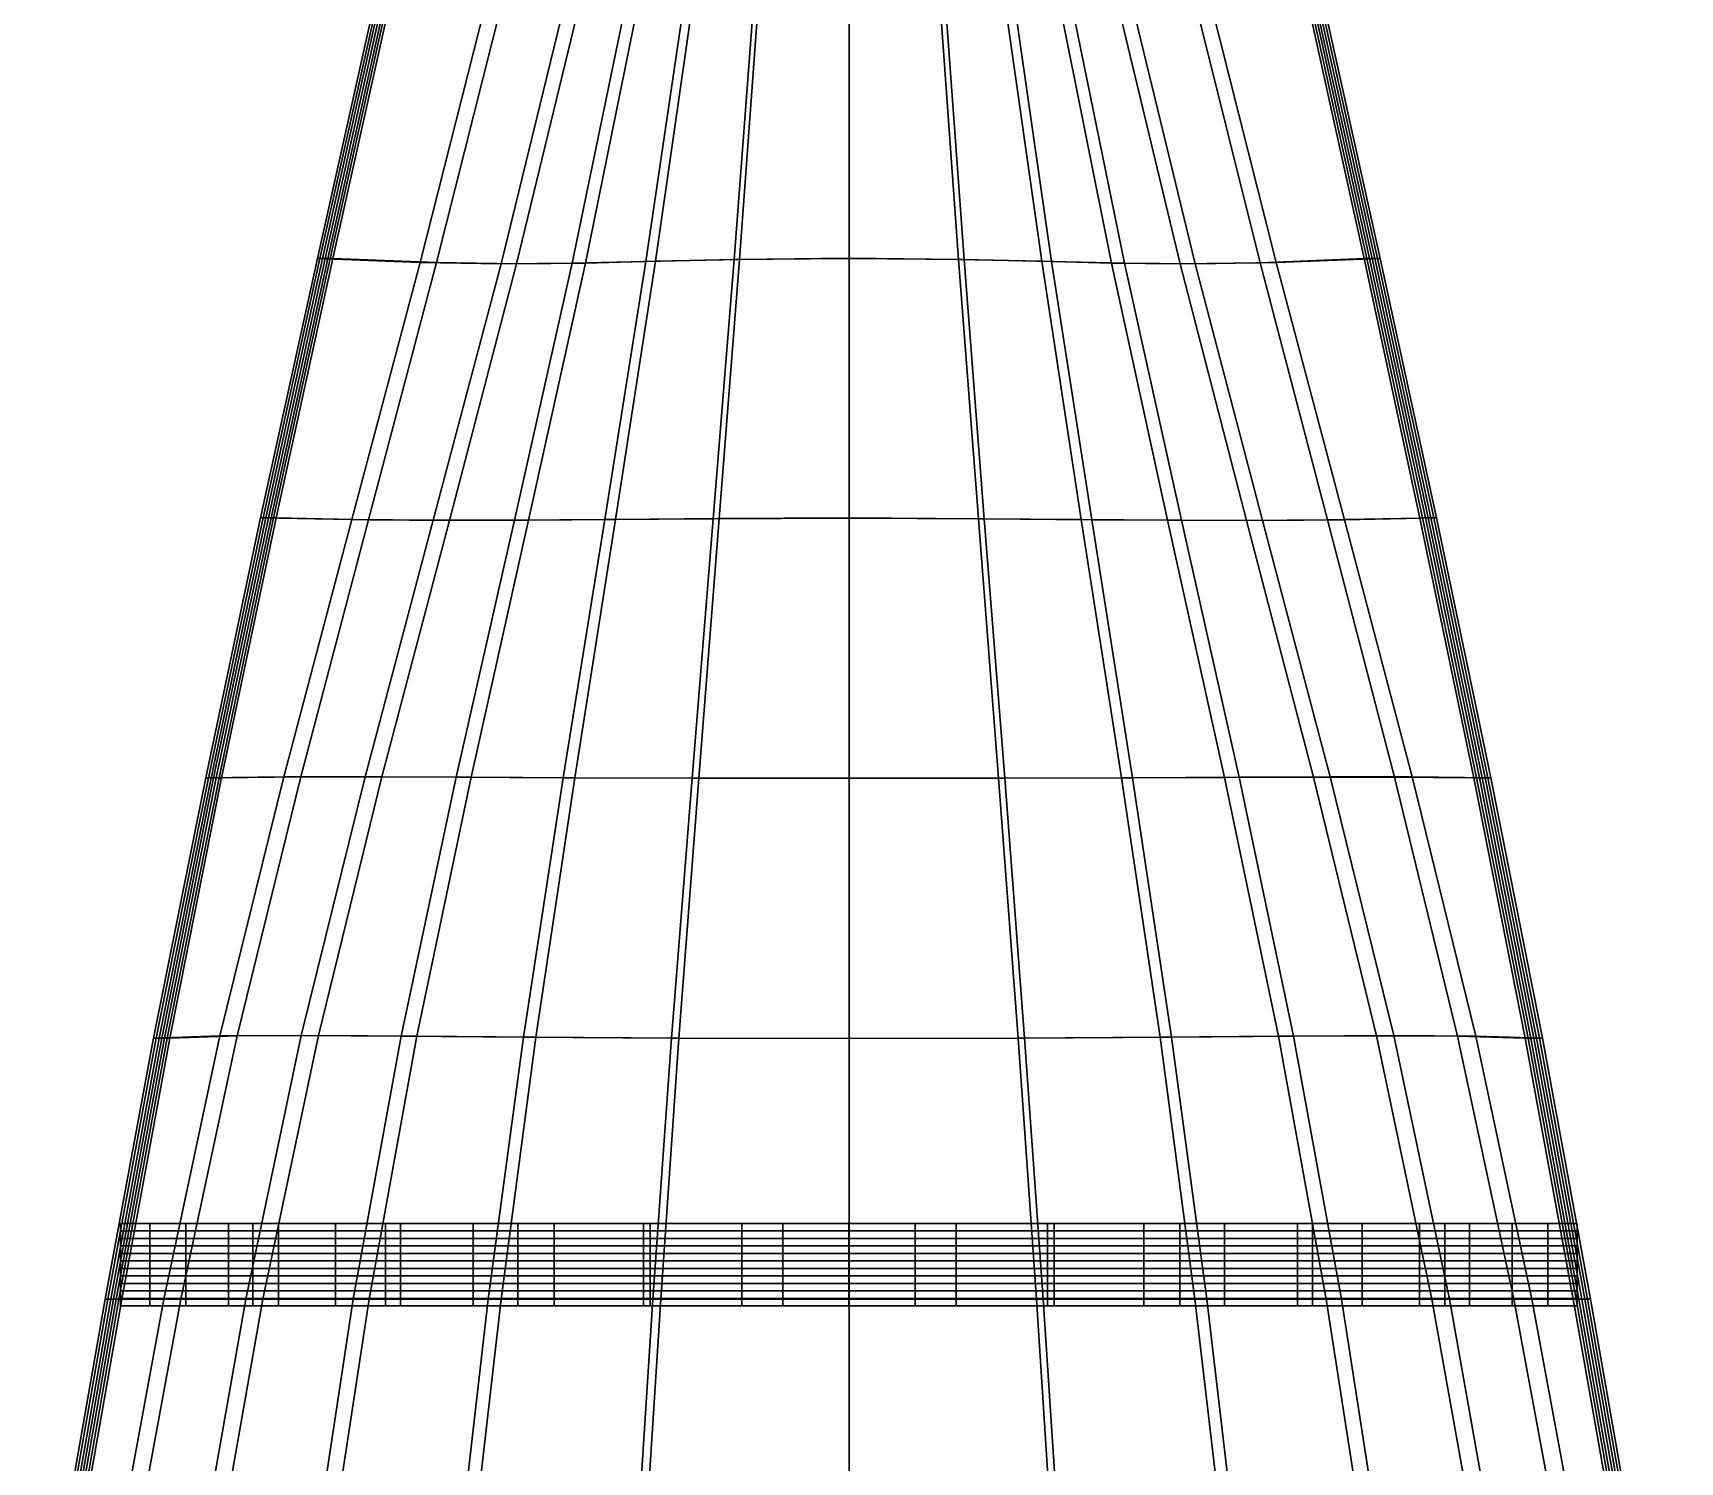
# Model space of a CAD drawing. Extents: x -231 to 375, y -1430 to 1430.
# Drawn here: x -175.5 to 323.8, y 412.6 to 845.9 of the extents above; entities that cross this region are included whole.
import ezdxf

# ---------------------------------------------------------------- set-up
doc = ezdxf.new("R2010")
doc.units = 0
doc.layers.add('C_BULKHEAD', color=251, linetype='CONTINUOUS')
doc.layers.add('HULL_SKIN', color=7, linetype='CONTINUOUS')

msp = doc.modelspace()

# ---------------------------------------------------------------- meshes
at = {"layer": 'C_BULKHEAD'}
mesh = msp.add_polyface(dxfattribs=at)
corners = [(-148.962, 459.9496, -133.0884), (-140.0616, 459.9496, -107.8984), (-140.0616, 462.2197, -107.8984), (-148.962, 462.2197, -133.0884), (-129.1808, 459.9496, -76.7384), (-129.1808, 462.2197, -76.7384), (-116.2198, 459.9496, -41.1484), (-116.2198, 462.2197, -41.1484), (-101.1202, 459.9497, -2.6984), (-101.1202, 462.2197, -2.6984), (-108.8116, 462.2197, -133.0884), (-108.8116, 459.9496, -133.0884), (-140.0616, 464.4902, -107.8984), (-148.962, 464.4902, -133.0884), (-129.1808, 464.4902, -76.7384), (-116.2198, 464.4902, -41.1484), (-101.1202, 464.4902, -2.6984), (-108.8116, 464.4902, -133.0884), (-140.0616, 466.7597, -107.8984), (-148.962, 466.7597, -133.0884), (-129.1808, 466.7597, -76.7384), (-116.2198, 466.7597, -41.1484), (-101.1202, 466.7597, -2.6984), (-108.8116, 466.7597, -133.0884), (-140.0616, 469.04, -107.8984), (-148.962, 469.04, -133.0884), (-129.1808, 469.04, -76.7384), (-116.2198, 469.04, -41.1484), (-108.8116, 469.04, -133.0884), (-140.0616, 471.31, -107.8984), (-148.962, 471.31, -133.0884), (-129.1808, 471.31, -76.7384), (-116.2198, 471.31, -41.1484), (-108.8116, 471.31, -133.0884), (-140.0616, 473.5795, -107.8984), (-148.962, 473.5795, -133.0884), (-129.1808, 473.5795, -76.7384), (-116.2198, 473.5795, -41.1484), (-108.8116, 473.5795, -133.0884), (-140.0616, 475.8495, -107.8984), (-148.962, 475.8495, -133.0884), (-129.1808, 475.8495, -76.7384), (-116.2198, 475.8495, -41.1484), (-108.8116, 475.8495, -133.0884), (-140.0616, 478.1298, -107.8984), (-148.962, 478.1298, -133.0884), (-129.1808, 478.1298, -76.7384), (-116.2198, 478.1298, -41.1484), (-108.8116, 478.1298, -133.0884), (-140.0616, 480.3998, -107.8984), (-148.962, 480.3998, -133.0884), (-129.1808, 480.3998, -76.7384), (-116.2198, 480.3998, -41.1484), (-108.8116, 480.3998, -133.0884), (-140.0616, 482.6699, -107.8984), (-148.962, 482.6699, -133.0884), (-129.1808, 482.6699, -76.7384), (-116.2198, 482.6699, -41.1484), (-108.8116, 482.6699, -133.0884), (-140.0616, 484.9496, -107.8984), (-148.962, 484.9496, -133.0884), (-129.1808, 484.9496, -76.7384), (-116.2198, 484.9496, -41.1484), (-108.8116, 484.9496, -133.0884)]
mesh.append_faces([[corners[k] for k in face] for face in [(0, 1, 2, 3), (1, 4, 5, 2), (4, 6, 7, 5), (6, 8, 9, 7), (0, 3, 10, 11), (2, 12, 13, 3), (2, 5, 14, 12), (5, 7, 15, 14), (7, 9, 16, 15), (3, 13, 17, 10), (12, 18, 19, 13), (12, 14, 20, 18), (14, 15, 21, 20), (15, 16, 22, 21), (13, 19, 23, 17), (18, 24, 25, 19), (18, 20, 26, 24), (20, 21, 27, 26), (19, 25, 28, 23), (24, 29, 30, 25), (24, 26, 31, 29), (26, 27, 32, 31), (25, 30, 33, 28), (29, 34, 35, 30), (29, 31, 36, 34), (31, 32, 37, 36), (30, 35, 38, 33), (34, 39, 40, 35), (34, 36, 41, 39), (36, 37, 42, 41), (35, 40, 43, 38), (39, 44, 45, 40), (39, 41, 46, 44), (41, 42, 47, 46), (40, 45, 48, 43), (44, 49, 50, 45), (44, 46, 51, 49), (46, 47, 52, 51), (45, 50, 53, 48), (49, 54, 55, 50), (49, 51, 56, 54), (51, 52, 57, 56), (50, 55, 58, 53), (54, 59, 60, 55), (54, 56, 61, 59), (56, 57, 62, 61), (55, 60, 63, 58), (0, 11, 1, 1), (1, 6, 4, 4), (59, 63, 60, 60), (59, 61, 62, 62)]])
mesh = msp.add_polyface(dxfattribs=at)
corners = [(-101.1202, 459.9497, -2.6984), (-83.7706, 459.9497, 37.0416), (-83.7706, 462.2197, 37.0416), (-101.1202, 462.2197, -2.6984), (-64.1202, 459.9497, 76.5216), (-64.1202, 462.2197, 76.5216), (-68.6613, 459.9497, -133.0884), (-108.8116, 459.9496, -133.0884), (-108.8116, 462.2197, -133.0884), (-68.6613, 462.2197, -133.0884), (-83.7706, 464.4902, 37.0416), (-101.1202, 464.4902, -2.6984), (-64.1202, 464.4902, 76.5216), (-108.8116, 464.4902, -133.0884), (-68.6613, 464.4902, -133.0884), (-83.7706, 466.7597, 37.0416), (-101.1202, 466.7597, -2.6984), (-64.1202, 466.7597, 76.5216), (-108.8116, 466.7597, -133.0884), (-68.6613, 466.7597, -133.0884), (-116.2198, 466.7597, -41.1484), (-101.1202, 469.04, -2.6984), (-116.2198, 469.04, -41.1484), (-83.7706, 469.04, 37.0416), (-64.1202, 469.04, 76.5216), (-108.8116, 469.04, -133.0884), (-68.6613, 469.04, -133.0884), (-101.1202, 471.31, -2.6984), (-116.2198, 471.31, -41.1484), (-83.7706, 471.31, 37.0416), (-64.1202, 471.31, 76.5216), (-108.8116, 471.31, -133.0884), (-68.6613, 471.31, -133.0884), (-101.1202, 473.5796, -2.6984), (-116.2198, 473.5795, -41.1484), (-83.7706, 473.5796, 37.0416), (-64.1202, 473.5796, 76.5216), (-108.8116, 473.5795, -133.0884), (-68.6613, 473.5796, -133.0884), (-101.1202, 475.8496, -2.6984), (-116.2198, 475.8495, -41.1484), (-83.7706, 475.8496, 37.0416), (-64.1202, 475.8496, 76.5216), (-108.8116, 475.8495, -133.0884), (-68.6613, 475.8496, -133.0884), (-101.1202, 478.1299, -2.6984), (-116.2198, 478.1298, -41.1484), (-83.7706, 478.1299, 37.0416), (-64.1202, 478.1299, 76.5216), (-108.8116, 478.1298, -133.0884), (-68.6613, 478.1299, -133.0884), (-101.1202, 480.3999, -2.6984), (-116.2198, 480.3998, -41.1484), (-83.7706, 480.3999, 37.0416), (-64.1202, 480.3999, 76.5216), (-108.8116, 480.3998, -133.0884), (-68.6613, 480.3999, -133.0884), (-101.1202, 482.6699, -2.6984), (-116.2198, 482.6699, -41.1484), (-83.7706, 482.6699, 37.0416), (-64.1202, 482.6699, 76.5216), (-108.8116, 482.6699, -133.0884), (-68.6613, 482.6699, -133.0884), (-101.1202, 484.9497, -2.6984), (-116.2198, 484.9496, -41.1484), (-83.7706, 484.9497, 37.0416), (-64.1202, 484.9497, 76.5216), (-108.8116, 484.9496, -133.0884), (-68.6613, 484.9497, -133.0884), (-42.0499, 459.9497, 114.1616), (-116.2198, 459.9496, -41.1484), (-140.0616, 459.9496, -107.8984), (-28.5206, 459.9497, -133.0884), (-140.0616, 484.9496, -107.8984), (-42.0499, 484.9497, 114.1616)]
mesh.append_faces([[corners[k] for k in face] for face in [(0, 1, 2, 3), (1, 4, 5, 2), (6, 7, 8, 9), (3, 2, 10, 11), (2, 5, 12, 10), (9, 8, 13, 14), (11, 10, 15, 16), (10, 12, 17, 15), (14, 13, 18, 19), (20, 16, 21, 22), (16, 15, 23, 21), (15, 17, 24, 23), (19, 18, 25, 26), (22, 21, 27, 28), (21, 23, 29, 27), (23, 24, 30, 29), (26, 25, 31, 32), (28, 27, 33, 34), (27, 29, 35, 33), (29, 30, 36, 35), (32, 31, 37, 38), (34, 33, 39, 40), (33, 35, 41, 39), (35, 36, 42, 41), (38, 37, 43, 44), (40, 39, 45, 46), (39, 41, 47, 45), (41, 42, 48, 47), (44, 43, 49, 50), (46, 45, 51, 52), (45, 47, 53, 51), (47, 48, 54, 53), (50, 49, 55, 56), (52, 51, 57, 58), (51, 53, 59, 57), (53, 54, 60, 59), (56, 55, 61, 62), (58, 57, 63, 64), (57, 59, 65, 63), (59, 60, 66, 65), (62, 61, 67, 68), (1, 69, 4, 4), (70, 1, 0, 0), (71, 7, 72, 72), (70, 69, 1, 1), (71, 72, 70, 70), (64, 63, 65, 65), (73, 68, 67, 67), (73, 64, 68, 68), (64, 65, 74, 74), (64, 74, 68, 68)]])
mesh = msp.add_polyface(dxfattribs=at)
corners = [(71.8485, 459.9497, 215.1816), (104.3387, 459.9497, 200.4916), (104.3387, 462.2197, 200.4916), (71.8485, 462.2197, 215.1816), (134.0985, 459.9497, 177.7116), (134.0985, 462.2198, 177.7116), (161.2079, 459.9497, 148.4116), (161.2079, 462.2198, 148.4116), (132.0692, 459.9497, -133.0884), (91.9188, 459.9497, -133.0884), (91.9188, 462.2197, -133.0884), (132.0692, 462.2198, -133.0884), (104.3387, 464.4902, 200.4916), (71.8485, 464.4902, 215.1816), (134.0985, 464.4903, 177.7116), (161.2079, 464.4903, 148.4116), (91.9188, 464.4902, -133.0884), (132.0692, 464.4903, -133.0884), (104.3387, 466.7598, 200.4916), (71.8485, 466.7598, 215.1816), (134.0985, 466.7598, 177.7116), (161.2079, 466.7598, 148.4116), (91.9188, 466.7598, -133.0884), (132.0692, 466.7598, -133.0884), (104.3387, 469.04, 200.4916), (71.8485, 469.04, 215.1816), (134.0985, 469.0401, 177.7116), (161.2079, 469.0401, 148.4116), (91.9188, 469.04, -133.0884), (132.0692, 469.0401, -133.0884), (104.3387, 471.3101, 200.4916), (71.8485, 471.3101, 215.1816), (134.0985, 471.3101, 177.7116), (91.9188, 471.3101, -133.0884), (132.0692, 471.3101, -133.0884), (104.3387, 473.5796, 200.4916), (71.8485, 473.5796, 215.1816), (134.0985, 473.5796, 177.7116), (91.9188, 473.5796, -133.0884), (132.0692, 473.5796, -133.0884), (51.7684, 471.3101, -133.0884), (51.7684, 473.5796, -133.0884), (104.3387, 475.8496, 200.4916), (71.8485, 475.8496, 215.1816), (134.0985, 475.8496, 177.7116), (91.9188, 475.8496, -133.0884), (132.0692, 475.8496, -133.0884), (51.7684, 475.8496, -133.0884), (104.3387, 478.1299, 200.4916), (71.8485, 478.1299, 215.1816), (134.0985, 478.1299, 177.7116), (91.9188, 478.1299, -133.0884), (132.0692, 478.1299, -133.0884), (51.7684, 478.1299, -133.0884), (104.3387, 480.3999, 200.4916), (71.8485, 480.3999, 215.1816), (134.0985, 480.3999, 177.7116), (91.9188, 480.3999, -133.0884), (132.0692, 480.3999, -133.0884), (51.7684, 480.3999, -133.0884), (104.3387, 482.6699, 200.4916), (71.8485, 482.6699, 215.1816), (134.0985, 482.67, 177.7116), (91.9188, 482.6699, -133.0884), (132.0692, 482.67, -133.0884), (51.7684, 482.6699, -133.0884), (104.3387, 484.9497, 200.4916), (71.8485, 484.9497, 215.1816), (134.0985, 484.9497, 177.7116), (91.9188, 484.9497, -133.0884), (132.0692, 484.9497, -133.0884), (51.7684, 484.9497, -133.0884), (185.7489, 459.9497, 114.1616), (-116.2198, 459.9496, -41.1484), (259.9188, 459.9498, -41.1484), (185.7489, 484.9497, 114.1616), (-42.0499, 484.9497, 114.1616), (252.4989, 484.9498, -133.0884), (-68.6613, 484.9497, -133.0884)]
mesh.append_faces([[corners[k] for k in face] for face in [(0, 1, 2, 3), (1, 4, 5, 2), (4, 6, 7, 5), (8, 9, 10, 11), (3, 2, 12, 13), (2, 5, 14, 12), (5, 7, 15, 14), (11, 10, 16, 17), (13, 12, 18, 19), (12, 14, 20, 18), (14, 15, 21, 20), (17, 16, 22, 23), (19, 18, 24, 25), (18, 20, 26, 24), (20, 21, 27, 26), (23, 22, 28, 29), (25, 24, 30, 31), (24, 26, 32, 30), (29, 28, 33, 34), (31, 30, 35, 36), (30, 32, 37, 35), (34, 33, 38, 39), (33, 40, 41, 38), (36, 35, 42, 43), (35, 37, 44, 42), (39, 38, 45, 46), (38, 41, 47, 45), (43, 42, 48, 49), (42, 44, 50, 48), (46, 45, 51, 52), (45, 47, 53, 51), (49, 48, 54, 55), (48, 50, 56, 54), (52, 51, 57, 58), (51, 53, 59, 57), (55, 54, 60, 61), (54, 56, 62, 60), (58, 57, 63, 64), (57, 59, 65, 63), (61, 60, 66, 67), (60, 62, 68, 66), (64, 63, 69, 70), (63, 65, 71, 69), (0, 4, 1, 1), (0, 72, 4, 4), (73, 8, 74, 74), (73, 74, 0, 0), (67, 66, 68, 68), (67, 68, 75, 75), (76, 67, 75, 75), (75, 77, 78, 78)]])
mesh = msp.add_polyface(dxfattribs=at)
corners = [(-64.1202, 459.9497, 76.5216), (-42.0499, 459.9497, 114.1616), (-42.0499, 462.2197, 114.1616), (-64.1202, 462.2197, 76.5216), (-17.5109, 459.9497, 148.4116), (-17.5109, 462.2197, 148.4116), (9.5985, 459.9497, 177.7116), (9.5985, 462.2197, 177.7116), (11.6278, 459.9497, -133.0884), (-28.5206, 459.9497, -133.0884), (-28.5206, 462.2197, -133.0884), (11.6278, 462.2197, -133.0884), (-68.6613, 459.9497, -133.0884), (-68.6613, 462.2197, -133.0884), (-42.0499, 464.4902, 114.1616), (-64.1202, 464.4902, 76.5216), (-17.5109, 464.4902, 148.4116), (9.5985, 464.4902, 177.7116), (-28.5206, 464.4902, -133.0884), (11.6278, 464.4902, -133.0884), (-68.6613, 464.4902, -133.0884), (-42.0499, 466.7597, 114.1616), (-64.1202, 466.7597, 76.5216), (-17.5109, 466.7597, 148.4116), (9.5985, 466.7597, 177.7116), (-28.5206, 466.7597, -133.0884), (11.6278, 466.7597, -133.0884), (-68.6613, 466.7597, -133.0884), (-42.0499, 469.04, 114.1616), (-64.1202, 469.04, 76.5216), (-17.5109, 469.04, 148.4116), (-28.5206, 469.04, -133.0884), (11.6278, 469.04, -133.0884), (-68.6613, 469.04, -133.0884), (-42.0499, 471.31, 114.1616), (-64.1202, 471.31, 76.5216), (-17.5109, 471.31, 148.4116), (-28.5206, 471.31, -133.0884), (11.6278, 471.31, -133.0884), (-68.6613, 471.31, -133.0884), (-42.0499, 473.5796, 114.1616), (-64.1202, 473.5796, 76.5216), (-17.5109, 473.5796, 148.4116), (-28.5206, 473.5796, -133.0884), (11.6278, 473.5796, -133.0884), (-68.6613, 473.5796, -133.0884), (-42.0499, 475.8496, 114.1616), (-64.1202, 475.8496, 76.5216), (-17.5109, 475.8496, 148.4116), (-28.5206, 475.8496, -133.0884), (11.6278, 475.8496, -133.0884), (-68.6613, 475.8496, -133.0884), (-42.0499, 478.1299, 114.1616), (-64.1202, 478.1299, 76.5216), (-17.5109, 478.1299, 148.4116), (-28.5206, 478.1299, -133.0884), (11.6278, 478.1299, -133.0884), (-68.6613, 478.1299, -133.0884), (-42.0499, 480.3999, 114.1616), (-64.1202, 480.3999, 76.5216), (-17.5109, 480.3999, 148.4116), (-28.5206, 480.3999, -133.0884), (11.6278, 480.3999, -133.0884), (-68.6613, 480.3999, -133.0884), (-42.0499, 482.6699, 114.1616), (-64.1202, 482.6699, 76.5216), (-17.5109, 482.6699, 148.4116), (-28.5206, 482.6699, -133.0884), (11.6278, 482.6699, -133.0884), (-68.6613, 482.6699, -133.0884), (-42.0499, 484.9497, 114.1616), (-64.1202, 484.9497, 76.5216), (-17.5109, 484.9497, 148.4116), (-28.5206, 484.9497, -133.0884), (11.6278, 484.9497, -133.0884), (-68.6613, 484.9497, -133.0884), (-116.2198, 459.9496, -41.1484), (71.8485, 459.9497, 215.1816), (-83.7706, 484.9497, 37.0416), (9.5985, 484.9497, 177.7116)]
mesh.append_faces([[corners[k] for k in face] for face in [(0, 1, 2, 3), (1, 4, 5, 2), (4, 6, 7, 5), (8, 9, 10, 11), (9, 12, 13, 10), (3, 2, 14, 15), (2, 5, 16, 14), (5, 7, 17, 16), (11, 10, 18, 19), (10, 13, 20, 18), (15, 14, 21, 22), (14, 16, 23, 21), (16, 17, 24, 23), (19, 18, 25, 26), (18, 20, 27, 25), (22, 21, 28, 29), (21, 23, 30, 28), (26, 25, 31, 32), (25, 27, 33, 31), (29, 28, 34, 35), (28, 30, 36, 34), (32, 31, 37, 38), (31, 33, 39, 37), (35, 34, 40, 41), (34, 36, 42, 40), (38, 37, 43, 44), (37, 39, 45, 43), (41, 40, 46, 47), (40, 42, 48, 46), (44, 43, 49, 50), (43, 45, 51, 49), (47, 46, 52, 53), (46, 48, 54, 52), (50, 49, 55, 56), (49, 51, 57, 55), (53, 52, 58, 59), (52, 54, 60, 58), (56, 55, 61, 62), (55, 57, 63, 61), (59, 58, 64, 65), (58, 60, 66, 64), (62, 61, 67, 68), (61, 63, 69, 67), (65, 64, 70, 71), (64, 66, 72, 70), (68, 67, 73, 74), (67, 69, 75, 73), (1, 6, 4, 4), (76, 77, 1, 1), (78, 71, 70, 70), (70, 72, 79, 79)]])
mesh = msp.add_polyface(dxfattribs=at)
corners = [(9.5985, 459.9497, 177.7116), (39.3583, 459.9497, 200.4916), (39.3583, 462.2197, 200.4916), (9.5985, 462.2197, 177.7116), (71.8485, 459.9497, 215.1816), (71.8485, 462.2197, 215.1816), (91.9188, 459.9497, -133.0884), (51.7684, 459.9497, -133.0884), (51.7684, 462.2197, -133.0884), (91.9188, 462.2197, -133.0884), (11.6278, 459.9497, -133.0884), (11.6278, 462.2197, -133.0884), (39.3583, 464.4902, 200.4916), (9.5985, 464.4902, 177.7116), (71.8485, 464.4902, 215.1816), (51.7684, 464.4902, -133.0884), (91.9188, 464.4902, -133.0884), (11.6278, 464.4902, -133.0884), (39.3583, 466.7598, 200.4916), (9.5985, 466.7597, 177.7116), (71.8485, 466.7598, 215.1816), (51.7684, 466.7598, -133.0884), (91.9188, 466.7598, -133.0884), (11.6278, 466.7597, -133.0884), (-17.5109, 466.7597, 148.4116), (9.5985, 469.04, 177.7116), (-17.5109, 469.04, 148.4116), (39.3583, 469.04, 200.4916), (71.8485, 469.04, 215.1816), (51.7684, 469.04, -133.0884), (91.9188, 469.04, -133.0884), (11.6278, 469.04, -133.0884), (9.5985, 471.31, 177.7116), (-17.5109, 471.31, 148.4116), (39.3583, 471.3101, 200.4916), (71.8485, 471.3101, 215.1816), (51.7684, 471.3101, -133.0884), (91.9188, 471.3101, -133.0884), (11.6278, 471.31, -133.0884), (9.5985, 473.5796, 177.7116), (-17.5109, 473.5796, 148.4116), (39.3583, 473.5796, 200.4916), (71.8485, 473.5796, 215.1816), (11.6278, 473.5796, -133.0884), (51.7684, 473.5796, -133.0884), (9.5985, 475.8496, 177.7116), (-17.5109, 475.8496, 148.4116), (39.3583, 475.8496, 200.4916), (71.8485, 475.8496, 215.1816), (11.6278, 475.8496, -133.0884), (51.7684, 475.8496, -133.0884), (9.5985, 478.1299, 177.7116), (-17.5109, 478.1299, 148.4116), (39.3583, 478.1299, 200.4916), (71.8485, 478.1299, 215.1816), (11.6278, 478.1299, -133.0884), (51.7684, 478.1299, -133.0884), (9.5985, 480.3999, 177.7116), (-17.5109, 480.3999, 148.4116), (39.3583, 480.3999, 200.4916), (71.8485, 480.3999, 215.1816), (11.6278, 480.3999, -133.0884), (51.7684, 480.3999, -133.0884), (9.5985, 482.6699, 177.7116), (-17.5109, 482.6699, 148.4116), (39.3583, 482.6699, 200.4916), (71.8485, 482.6699, 215.1816), (11.6278, 482.6699, -133.0884), (51.7684, 482.6699, -133.0884), (9.5985, 484.9497, 177.7116), (-17.5109, 484.9497, 148.4116), (39.3583, 484.9497, 200.4916), (71.8485, 484.9497, 215.1816), (11.6278, 484.9497, -133.0884), (51.7684, 484.9497, -133.0884), (-42.0499, 459.9497, 114.1616), (-116.2198, 459.9496, -41.1484), (-28.5206, 459.9497, -133.0884), (132.0692, 459.9497, -133.0884), (-42.0499, 484.9497, 114.1616), (185.7489, 484.9497, 114.1616), (-68.6613, 484.9497, -133.0884)]
mesh.append_faces([[corners[k] for k in face] for face in [(0, 1, 2, 3), (1, 4, 5, 2), (6, 7, 8, 9), (7, 10, 11, 8), (3, 2, 12, 13), (2, 5, 14, 12), (9, 8, 15, 16), (8, 11, 17, 15), (13, 12, 18, 19), (12, 14, 20, 18), (16, 15, 21, 22), (15, 17, 23, 21), (24, 19, 25, 26), (19, 18, 27, 25), (18, 20, 28, 27), (22, 21, 29, 30), (21, 23, 31, 29), (26, 25, 32, 33), (25, 27, 34, 32), (27, 28, 35, 34), (30, 29, 36, 37), (29, 31, 38, 36), (33, 32, 39, 40), (32, 34, 41, 39), (34, 35, 42, 41), (36, 38, 43, 44), (40, 39, 45, 46), (39, 41, 47, 45), (41, 42, 48, 47), (44, 43, 49, 50), (46, 45, 51, 52), (45, 47, 53, 51), (47, 48, 54, 53), (50, 49, 55, 56), (52, 51, 57, 58), (51, 53, 59, 57), (53, 54, 60, 59), (56, 55, 61, 62), (58, 57, 63, 64), (57, 59, 65, 63), (59, 60, 66, 65), (62, 61, 67, 68), (64, 63, 69, 70), (63, 65, 71, 69), (65, 66, 72, 71), (68, 67, 73, 74), (0, 4, 1, 1), (75, 4, 0, 0), (76, 77, 78, 78), (69, 71, 72, 72), (79, 69, 72, 72), (79, 80, 81, 81)]])
mesh = msp.add_polyface(dxfattribs=at)
corners = [(161.2079, 459.9497, 148.4116), (185.7489, 459.9497, 114.1616), (185.7489, 462.2198, 114.1616), (161.2079, 462.2198, 148.4116), (207.8094, 459.9497, 76.5216), (207.8094, 462.2198, 76.5216), (212.3583, 459.9497, -133.0884), (172.2079, 459.9497, -133.0884), (172.2079, 462.2198, -133.0884), (212.3583, 462.2198, -133.0884), (132.0692, 459.9497, -133.0884), (132.0692, 462.2198, -133.0884), (185.7489, 464.4903, 114.1616), (161.2079, 464.4903, 148.4116), (207.8094, 464.4903, 76.5216), (172.2079, 464.4903, -133.0884), (212.3583, 464.4903, -133.0884), (132.0692, 464.4903, -133.0884), (185.7489, 466.7598, 114.1616), (161.2079, 466.7598, 148.4116), (207.8094, 466.7598, 76.5216), (172.2079, 466.7598, -133.0884), (212.3583, 466.7598, -133.0884), (132.0692, 466.7598, -133.0884), (185.7489, 469.0401, 114.1616), (161.2079, 469.0401, 148.4116), (207.8094, 469.0401, 76.5216), (172.2079, 469.0401, -133.0884), (212.3583, 469.0401, -133.0884), (132.0692, 469.0401, -133.0884), (134.0985, 469.0401, 177.7116), (161.2079, 471.3101, 148.4116), (134.0985, 471.3101, 177.7116), (185.7489, 471.3101, 114.1616), (207.8094, 471.3101, 76.5216), (172.2079, 471.3101, -133.0884), (212.3583, 471.3101, -133.0884), (132.0692, 471.3101, -133.0884), (161.2079, 473.5796, 148.4116), (134.0985, 473.5796, 177.7116), (185.7489, 473.5796, 114.1616), (207.8094, 473.5796, 76.5216), (172.2079, 473.5796, -133.0884), (212.3583, 473.5796, -133.0884), (132.0692, 473.5796, -133.0884), (161.2079, 475.8496, 148.4116), (134.0985, 475.8496, 177.7116), (185.7489, 475.8496, 114.1616), (207.8094, 475.8496, 76.5216), (172.2079, 475.8496, -133.0884), (212.3583, 475.8496, -133.0884), (132.0692, 475.8496, -133.0884), (161.2079, 478.1299, 148.4116), (134.0985, 478.1299, 177.7116), (185.7489, 478.1299, 114.1616), (207.8094, 478.1299, 76.5216), (172.2079, 478.1299, -133.0884), (212.3583, 478.1299, -133.0884), (132.0692, 478.1299, -133.0884), (161.2079, 480.3999, 148.4116), (134.0985, 480.3999, 177.7116), (185.7489, 480.3999, 114.1616), (207.8094, 480.3999, 76.5216), (172.2079, 480.3999, -133.0884), (212.3583, 480.3999, -133.0884), (132.0692, 480.3999, -133.0884), (161.2079, 482.67, 148.4116), (134.0985, 482.67, 177.7116), (185.7489, 482.67, 114.1616), (172.2079, 482.67, -133.0884), (212.3583, 482.67, -133.0884), (132.0692, 482.67, -133.0884), (161.2079, 484.9497, 148.4116), (134.0985, 484.9497, 177.7116), (185.7489, 484.9497, 114.1616), (172.2079, 484.9497, -133.0884), (212.3583, 484.9497, -133.0884), (132.0692, 484.9497, -133.0884), (134.0985, 459.9497, 177.7116), (71.8485, 459.9497, 215.1816), (259.9188, 459.9498, -41.1484)]
mesh.append_faces([[corners[k] for k in face] for face in [(0, 1, 2, 3), (1, 4, 5, 2), (6, 7, 8, 9), (7, 10, 11, 8), (3, 2, 12, 13), (2, 5, 14, 12), (9, 8, 15, 16), (8, 11, 17, 15), (13, 12, 18, 19), (12, 14, 20, 18), (16, 15, 21, 22), (15, 17, 23, 21), (19, 18, 24, 25), (18, 20, 26, 24), (22, 21, 27, 28), (21, 23, 29, 27), (30, 25, 31, 32), (25, 24, 33, 31), (24, 26, 34, 33), (28, 27, 35, 36), (27, 29, 37, 35), (32, 31, 38, 39), (31, 33, 40, 38), (33, 34, 41, 40), (36, 35, 42, 43), (35, 37, 44, 42), (39, 38, 45, 46), (38, 40, 47, 45), (40, 41, 48, 47), (43, 42, 49, 50), (42, 44, 51, 49), (46, 45, 52, 53), (45, 47, 54, 52), (47, 48, 55, 54), (50, 49, 56, 57), (49, 51, 58, 56), (53, 52, 59, 60), (52, 54, 61, 59), (54, 55, 62, 61), (57, 56, 63, 64), (56, 58, 65, 63), (60, 59, 66, 67), (59, 61, 68, 66), (64, 63, 69, 70), (63, 65, 71, 69), (67, 66, 72, 73), (66, 68, 74, 72), (70, 69, 75, 76), (69, 71, 77, 75), (78, 1, 0, 0), (79, 80, 1, 1), (73, 72, 74, 74)]])
mesh = msp.add_polyface(dxfattribs=at)
corners = [(207.8094, 459.9497, 76.5216), (227.4677, 459.9497, 37.0416), (227.4677, 462.2198, 37.0416), (207.8094, 462.2198, 76.5216), (244.8075, 459.9497, -2.6984), (244.8075, 462.2198, -2.6984), (259.9188, 459.9498, -41.1484), (259.9188, 462.2198, -41.1484), (252.4989, 459.9498, -133.0884), (212.3583, 459.9497, -133.0884), (212.3583, 462.2198, -133.0884), (252.4989, 462.2198, -133.0884), (227.4677, 464.4903, 37.0416), (207.8094, 464.4903, 76.5216), (244.8075, 464.4903, -2.6984), (259.9188, 464.4903, -41.1484), (212.3583, 464.4903, -133.0884), (252.4989, 464.4903, -133.0884), (227.4677, 466.7598, 37.0416), (207.8094, 466.7598, 76.5216), (244.8075, 466.7598, -2.6984), (259.9188, 466.7598, -41.1484), (212.3583, 466.7598, -133.0884), (252.4989, 466.7598, -133.0884), (227.4677, 469.0401, 37.0416), (207.8094, 469.0401, 76.5216), (244.8075, 469.0401, -2.6984), (259.9188, 469.0401, -41.1484), (212.3583, 469.0401, -133.0884), (252.4989, 469.0401, -133.0884), (227.4677, 471.3101, 37.0416), (207.8094, 471.3101, 76.5216), (244.8075, 471.3101, -2.6984), (259.9188, 471.3101, -41.1484), (212.3583, 471.3101, -133.0884), (252.4989, 471.3101, -133.0884), (227.4677, 473.5796, 37.0416), (207.8094, 473.5796, 76.5216), (244.8075, 473.5796, -2.6984), (259.9188, 473.5797, -41.1484), (212.3583, 473.5796, -133.0884), (252.4989, 473.5797, -133.0884), (227.4677, 475.8496, 37.0416), (207.8094, 475.8496, 76.5216), (244.8075, 475.8496, -2.6984), (259.9188, 475.8497, -41.1484), (212.3583, 475.8496, -133.0884), (252.4989, 475.8497, -133.0884), (227.4677, 478.1299, 37.0416), (207.8094, 478.1299, 76.5216), (244.8075, 478.1299, -2.6984), (259.9188, 478.1299, -41.1484), (212.3583, 478.1299, -133.0884), (252.4989, 478.1299, -133.0884), (227.4677, 480.3999, 37.0416), (207.8094, 480.3999, 76.5216), (244.8075, 480.3999, -2.6984), (212.3583, 480.3999, -133.0884), (252.4989, 480.4, -133.0884), (185.7489, 480.3999, 114.1616), (207.8094, 482.67, 76.5216), (185.7489, 482.67, 114.1616), (227.4677, 482.67, 37.0416), (244.8075, 482.67, -2.6984), (212.3583, 482.67, -133.0884), (252.4989, 482.67, -133.0884), (207.8094, 484.9497, 76.5216), (185.7489, 484.9497, 114.1616), (227.4677, 484.9497, 37.0416), (244.8075, 484.9497, -2.6984), (212.3583, 484.9497, -133.0884), (252.4989, 484.9498, -133.0884), (185.7489, 459.9497, 114.1616), (132.0692, 459.9497, -133.0884), (292.6493, 459.9498, -133.0884), (259.9188, 484.9498, -41.1484)]
mesh.append_faces([[corners[k] for k in face] for face in [(0, 1, 2, 3), (1, 4, 5, 2), (4, 6, 7, 5), (8, 9, 10, 11), (3, 2, 12, 13), (2, 5, 14, 12), (5, 7, 15, 14), (11, 10, 16, 17), (13, 12, 18, 19), (12, 14, 20, 18), (14, 15, 21, 20), (17, 16, 22, 23), (19, 18, 24, 25), (18, 20, 26, 24), (20, 21, 27, 26), (23, 22, 28, 29), (25, 24, 30, 31), (24, 26, 32, 30), (26, 27, 33, 32), (29, 28, 34, 35), (31, 30, 36, 37), (30, 32, 38, 36), (32, 33, 39, 38), (35, 34, 40, 41), (37, 36, 42, 43), (36, 38, 44, 42), (38, 39, 45, 44), (41, 40, 46, 47), (43, 42, 48, 49), (42, 44, 50, 48), (44, 45, 51, 50), (47, 46, 52, 53), (49, 48, 54, 55), (48, 50, 56, 54), (53, 52, 57, 58), (59, 55, 60, 61), (55, 54, 62, 60), (54, 56, 63, 62), (58, 57, 64, 65), (61, 60, 66, 67), (60, 62, 68, 66), (62, 63, 69, 68), (65, 64, 70, 71), (1, 6, 4, 4), (72, 1, 0, 0), (72, 6, 1, 1), (6, 73, 74, 74), (67, 66, 68, 68), (68, 69, 75, 75), (67, 68, 75, 75), (67, 75, 71, 71)]])
mesh = msp.add_polyface(dxfattribs=at)
corners = [(259.9188, 459.9498, -41.1484), (272.87, 459.9498, -76.7384), (272.87, 462.2198, -76.7384), (259.9188, 462.2198, -41.1484), (283.7489, 459.9498, -107.8984), (283.7489, 462.2198, -107.8984), (292.6493, 459.9498, -133.0884), (292.6493, 462.2198, -133.0884), (252.4989, 459.9498, -133.0884), (252.4989, 462.2198, -133.0884), (272.87, 464.4903, -76.7384), (259.9188, 464.4903, -41.1484), (283.7489, 464.4903, -107.8984), (292.6493, 464.4903, -133.0884), (252.4989, 464.4903, -133.0884), (272.87, 466.7598, -76.7384), (259.9188, 466.7598, -41.1484), (283.7489, 466.7598, -107.8984), (292.6493, 466.7598, -133.0884), (252.4989, 466.7598, -133.0884), (272.87, 469.0401, -76.7384), (259.9188, 469.0401, -41.1484), (283.7489, 469.0401, -107.8984), (292.6493, 469.0401, -133.0884), (252.4989, 469.0401, -133.0884), (272.87, 471.3101, -76.7384), (259.9188, 471.3101, -41.1484), (283.7489, 471.3101, -107.8984), (292.6493, 471.3101, -133.0884), (252.4989, 471.3101, -133.0884), (272.87, 473.5797, -76.7384), (259.9188, 473.5797, -41.1484), (283.7489, 473.5797, -107.8984), (292.6493, 473.5797, -133.0884), (252.4989, 473.5797, -133.0884), (272.87, 475.8497, -76.7384), (259.9188, 475.8497, -41.1484), (283.7489, 475.8497, -107.8984), (292.6493, 475.8497, -133.0884), (252.4989, 475.8497, -133.0884), (272.87, 478.1299, -76.7384), (259.9188, 478.1299, -41.1484), (283.7489, 478.1299, -107.8984), (292.6493, 478.1299, -133.0884), (252.4989, 478.1299, -133.0884), (244.8075, 478.1299, -2.6984), (259.9188, 480.4, -41.1484), (244.8075, 480.3999, -2.6984), (272.87, 480.4, -76.7384), (283.7489, 480.4, -107.8984), (292.6493, 480.4, -133.0884), (252.4989, 480.4, -133.0884), (259.9188, 482.67, -41.1484), (244.8075, 482.67, -2.6984), (272.87, 482.67, -76.7384), (283.7489, 482.67, -107.8984), (292.6493, 482.67, -133.0884), (252.4989, 482.67, -133.0884), (259.9188, 484.9498, -41.1484), (244.8075, 484.9497, -2.6984), (272.87, 484.9498, -76.7384), (283.7489, 484.9498, -107.8984), (292.6493, 484.9498, -133.0884), (252.4989, 484.9498, -133.0884)]
mesh.append_faces([[corners[k] for k in face] for face in [(0, 1, 2, 3), (1, 4, 5, 2), (4, 6, 7, 5), (6, 8, 9, 7), (3, 2, 10, 11), (2, 5, 12, 10), (5, 7, 13, 12), (7, 9, 14, 13), (11, 10, 15, 16), (10, 12, 17, 15), (12, 13, 18, 17), (13, 14, 19, 18), (16, 15, 20, 21), (15, 17, 22, 20), (17, 18, 23, 22), (18, 19, 24, 23), (21, 20, 25, 26), (20, 22, 27, 25), (22, 23, 28, 27), (23, 24, 29, 28), (26, 25, 30, 31), (25, 27, 32, 30), (27, 28, 33, 32), (28, 29, 34, 33), (31, 30, 35, 36), (30, 32, 37, 35), (32, 33, 38, 37), (33, 34, 39, 38), (36, 35, 40, 41), (35, 37, 42, 40), (37, 38, 43, 42), (38, 39, 44, 43), (45, 41, 46, 47), (41, 40, 48, 46), (40, 42, 49, 48), (42, 43, 50, 49), (43, 44, 51, 50), (47, 46, 52, 53), (46, 48, 54, 52), (48, 49, 55, 54), (49, 50, 56, 55), (50, 51, 57, 56), (53, 52, 58, 59), (52, 54, 60, 58), (54, 55, 61, 60), (55, 56, 62, 61), (56, 57, 63, 62), (0, 4, 1, 1), (0, 6, 4, 4), (58, 60, 61, 61), (61, 62, 63, 63), (58, 61, 63, 63)]])
at = {"layer": 'HULL_SKIN'}
mesh = msp.add_polyface(dxfattribs=at)
corners = [(-102.5422, 698.8698, -133.0884), (-85.382, 777.5099, -133.0884), (-84.6008, 777.5099, -133.0884), (-101.7512, 698.8596, -133.0884), (-103.341, 698.8698, -133.0884), (-86.1613, 777.5099, -133.0884), (-104.132, 698.8698, -133.0784), (-86.9524, 777.5099, -133.0884), (-104.9211, 698.8698, -133.0784), (-87.7317, 777.5099, -133.0784), (-105.7219, 698.8698, -133.0784), (-88.5109, 777.5099, -133.0784), (-106.5109, 698.8698, -133.0784), (-89.2922, 777.5099, -133.0784), (-78.8723, 698.3495, -51.8184), (-58.1008, 776.3198, -41.1884), (30.7098, 698.5999, 179.1716), (71.9285, 698.7898, 200.1516), (71.9285, 777.4998, 191.1916), (37.0496, 777.1799, 175.3016), (71.9285, 698.8596, 196.6216), (32.5281, 698.6499, 175.9116), (38.6473, 777.2498, 172.1416), (71.9285, 777.5896, 187.8116), (1.0887, 698.3799, 138.0516), (13.2586, 776.6699, 141.3316), (-53.1711, 776.2698, -41.8084), (-73.8312, 698.2998, -52.5384), (-67.9114, 856.0896, -133.0884), (-67.1418, 856.0896, -133.0884), (-68.6828, 856.0896, -133.0884), (-69.4504, 856.0896, -133.0884), (-70.2219, 856.0896, -133.0784), (-70.9914, 856.0896, -133.0784), (-71.761, 856.0896, -133.0784), (-38.2317, 854.8796, -34.0384), (-33.5715, 775.9497, 35.6916), (-14.3723, 854.5298, 43.9916), (-12.0012, 776.1396, 97.4616), (4.2097, 854.75, 102.7916), (10.3074, 776.6399, 144.0316), (21.8679, 855.27, 144.1116), (42.9871, 855.8201, 169.7316), (71.9285, 856.1199, 181.4116), (44.3894, 855.8799, 166.4316), (71.9285, 856.1899, 177.9316), (24.5574, 855.3, 141.3216), (-8.0012, 776.1299, 95.4116), (7.9578, 854.75, 100.7116), (-28.8918, 775.8999, 34.3616), (-9.8723, 854.4998, 42.7016), (-33.4114, 854.8499, -34.5984), (-50.3723, 934.6401, -133.0884), (-49.6204, 934.6401, -133.0884), (-51.1321, 934.6401, -133.0884), (-20.3215, 934.6401, -32.7984), (-54.1614, 934.6401, -133.0784), (2.1687, 934.6401, 44.4116), (17.9792, 934.6401, 100.9716), (31.7683, 934.6401, 139.3216), (48.198, 934.6401, 161.8816), (71.9285, 934.6401, 171.0716), (34.2878, 934.6401, 136.1816), (49.4871, 934.6401, 158.1216), (21.5574, 934.6401, 98.7116), (6.5183, 934.6401, 43.0816), (-15.6204, 934.6401, -33.3084)]
mesh.append_faces([[corners[k] for k in face] for face in [(0, 1, 2, 3), (0, 4, 5, 1), (4, 6, 7, 5), (6, 8, 9, 7), (8, 10, 11, 9), (10, 12, 13, 11), (12, 14, 15, 13), (16, 17, 18, 19), (20, 21, 22, 23), (21, 24, 25, 22), (3, 2, 26, 27), (1, 28, 29, 2), (1, 5, 30, 28), (5, 7, 31, 30), (7, 9, 32, 31), (9, 11, 33, 32), (11, 13, 34, 33), (13, 15, 35, 34), (15, 36, 37, 35), (36, 38, 39, 37), (38, 40, 41, 39), (40, 19, 42, 41), (19, 18, 43, 42), (23, 22, 44, 45), (22, 25, 46, 44), (25, 47, 48, 46), (47, 49, 50, 48), (49, 26, 51, 50), (2, 29, 51, 26), (28, 52, 53, 29), (28, 30, 54, 52), (34, 35, 55, 56), (35, 37, 57, 55), (37, 39, 58, 57), (39, 41, 59, 58), (41, 42, 60, 59), (42, 43, 61, 60), (44, 46, 62, 63), (46, 48, 64, 62), (48, 50, 65, 64), (50, 51, 66, 65), (29, 53, 66, 51)]])
mesh = msp.add_polyface(dxfattribs=at)
corners = [(71.9285, 698.7898, 200.1516), (112.8582, 698.5901, 179.4316), (106.7488, 777.1799, 175.5516), (71.9285, 777.4998, 191.1916), (222.0281, 698.3199, -51.4084), (249.9578, 698.8597, -133.0784), (232.8992, 777.5198, -133.0784), (201.368, 776.3001, -40.8984), (249.118, 698.8597, -133.0784), (232.0887, 777.5101, -133.0784), (248.2781, 698.8597, -133.0784), (231.2684, 777.5101, -133.0784), (247.4383, 698.8499, -133.0784), (230.4598, 777.5101, -133.0784), (246.5984, 698.8499, -133.0684), (229.6375, 777.5101, -133.0784), (245.7586, 698.8499, -133.0684), (228.8191, 777.5101, -133.0784), (244.9188, 698.8399, -133.0684), (228.0086, 777.4998, -133.0784), (216.909, 698.2701, -52.0684), (196.4891, 776.2598, -41.4284), (142.2977, 698.3699, 138.4016), (111.0789, 698.6399, 176.0516), (105.0594, 777.2498, 172.2416), (130.2996, 776.6699, 141.6116), (71.9285, 698.8596, 196.6216), (71.9285, 777.5896, 187.8116), (101.0086, 855.8298, 169.9616), (71.9285, 856.1199, 181.4116), (133.2977, 776.6399, 144.4416), (121.9695, 855.2798, 144.4516), (155.3777, 776.1299, 97.9416), (139.3679, 854.7598, 103.1416), (176.7977, 775.93, 36.1316), (157.739, 854.5298, 44.2816), (181.5984, 854.8797, -33.8784), (215.5086, 856.0897, -133.0784), (214.7078, 856.0897, -133.0784), (213.9187, 856.0897, -133.0784), (213.1277, 856.0897, -133.0784), (212.3386, 856.0897, -133.0784), (211.5496, 856.0897, -133.0784), (210.7488, 856.0897, -133.0784), (176.948, 854.8599, -34.2984), (172.2195, 775.9, 34.8516), (153.409, 854.51, 43.0816), (151.4187, 776.1199, 95.8416), (135.6492, 854.7598, 101.0416), (119.1492, 855.3101, 141.5216), (99.409, 855.8899, 166.5016), (71.9285, 856.1899, 177.9316), (95.8992, 934.6401, 162.0816), (71.9285, 934.6401, 171.0716), (112.2175, 934.6401, 139.6016), (125.7292, 934.6401, 101.2416), (141.3074, 934.6401, 44.6016), (163.7781, 934.6402, -32.7084), (198.0085, 934.6402, -133.0784), (159.2976, 934.6402, -33.0784), (193.3777, 934.6402, -133.0784), (137.1687, 934.6401, 43.3816), (122.1785, 934.6401, 98.9516), (109.5183, 934.6401, 136.3216), (94.3679, 934.6401, 158.1616), (71.9285, 934.6401, 167.1316), (44.3894, 855.8799, 166.4316), (49.4871, 934.6401, 158.1216)]
mesh.append_faces([[corners[k] for k in face] for face in [(0, 1, 2, 3), (4, 5, 6, 7), (5, 8, 9, 6), (8, 10, 11, 9), (10, 12, 13, 11), (12, 14, 15, 13), (14, 16, 17, 15), (16, 18, 19, 17), (18, 20, 21, 19), (22, 23, 24, 25), (23, 26, 27, 24), (3, 2, 28, 29), (2, 30, 31, 28), (30, 32, 33, 31), (32, 34, 35, 33), (34, 7, 36, 35), (7, 6, 37, 36), (6, 9, 38, 37), (9, 11, 39, 38), (11, 13, 40, 39), (13, 15, 41, 40), (15, 17, 42, 41), (17, 19, 43, 42), (19, 21, 44, 43), (21, 45, 46, 44), (45, 47, 48, 46), (47, 25, 49, 48), (25, 24, 50, 49), (24, 27, 51, 50), (29, 28, 52, 53), (28, 31, 54, 52), (31, 33, 55, 54), (33, 35, 56, 55), (35, 36, 57, 56), (36, 37, 58, 57), (43, 44, 59, 60), (44, 46, 61, 59), (46, 48, 62, 61), (48, 49, 63, 62), (49, 50, 64, 63), (50, 51, 65, 64), (51, 66, 67, 65)]])
mesh = msp.add_polyface(dxfattribs=at)
corners = [(-134.841, 541.1796, -133.0884), (-119.1105, 620.0998, -133.0884), (-118.3117, 620.0998, -133.0884), (-134.0226, 541.1796, -133.0884), (-135.6515, 541.1796, -133.0884), (-119.9211, 620.0998, -133.0884), (-136.4699, 541.1796, -133.0784), (-120.7316, 620.0998, -133.0784), (-137.2921, 541.1796, -133.0784), (-121.5304, 620.0998, -133.0784), (-138.1105, 541.1796, -133.0784), (-122.341, 620.1098, -133.0784), (-138.9328, 541.1796, -133.0784), (-123.1418, 620.1098, -133.0784), (-118.8117, 541.8095, -73.8484), (-99.4621, 620.3798, -63.5184), (-94.1613, 541.9496, -4.6884), (-74.7726, 620.3997, 8.1616), (-63.8624, 541.7598, 66.5816), (-47.1808, 620.2698, 76.5616), (-26.8214, 541.4399, 132.1116), (-14.8019, 620.0901, 136.2716), (18.077, 541.1499, 184.0516), (24.2782, 619.96, 181.8916), (71.9286, 541.0801, 210.4916), (20.3172, 541.1499, 180.3116), (26.3289, 619.9797, 178.4116), (71.9286, 620.0198, 204.2216), (-23.0304, 541.4199, 128.8316), (-11.2414, 620.0901, 133.2716), (-59.132, 541.7397, 63.9016), (-42.6515, 620.24, 74.1816), (-88.9913, 541.9199, -6.6284), (-69.7218, 620.3499, 6.5116), (-113.6203, 541.79, -74.9084), (-94.3312, 620.3398, -64.3684), (-102.5422, 698.8698, -133.0884), (-101.7512, 698.8596, -133.0884), (-103.341, 698.8698, -133.0884), (-104.132, 698.8698, -133.0784), (-104.9211, 698.8698, -133.0784), (-105.7219, 698.8698, -133.0784), (-106.5109, 698.8698, -133.0784), (-78.8723, 698.3495, -51.8184), (-54.1418, 698.1497, 22.6816), (-29.5109, 698.1899, 87.7816), (-2.173, 698.3699, 140.8316), (30.7098, 698.5999, 179.1716), (71.9286, 619.9797, 208.0416), (71.9285, 698.7898, 200.1516), (32.5281, 698.6499, 175.9116), (71.9285, 698.8596, 196.6216), (1.0887, 698.3799, 138.0516), (-25.2414, 698.1597, 85.6216), (-49.2707, 698.0999, 21.2316), (-73.8312, 698.2998, -52.5384), (-33.5715, 775.9497, 35.6916), (-58.1008, 776.3198, -41.1884), (-12.0012, 776.1396, 97.4616), (10.3074, 776.6399, 144.0316), (37.0496, 777.1799, 175.3016), (-8.0012, 776.1299, 95.4116), (13.2586, 776.6699, 141.3316), (-28.8918, 775.8999, 34.3616), (-53.1711, 776.2698, -41.8084)]
mesh.append_faces([[corners[k] for k in face] for face in [(0, 1, 2, 3), (0, 4, 5, 1), (4, 6, 7, 5), (6, 8, 9, 7), (8, 10, 11, 9), (10, 12, 13, 11), (12, 14, 15, 13), (14, 16, 17, 15), (16, 18, 19, 17), (18, 20, 21, 19), (20, 22, 23, 21), (24, 25, 26, 27), (25, 28, 29, 26), (28, 30, 31, 29), (30, 32, 33, 31), (32, 34, 35, 33), (3, 2, 35, 34), (1, 36, 37, 2), (1, 5, 38, 36), (5, 7, 39, 38), (7, 9, 40, 39), (9, 11, 41, 40), (11, 13, 42, 41), (13, 15, 43, 42), (15, 17, 44, 43), (17, 19, 45, 44), (19, 21, 46, 45), (21, 23, 47, 46), (23, 48, 49, 47), (27, 26, 50, 51), (26, 29, 52, 50), (29, 31, 53, 52), (31, 33, 54, 53), (33, 35, 55, 54), (2, 37, 55, 35), (43, 44, 56, 57), (44, 45, 58, 56), (45, 46, 59, 58), (46, 47, 60, 59), (52, 53, 61, 62), (53, 54, 63, 61), (54, 55, 64, 63)]])
mesh = msp.add_polyface(dxfattribs=at)
corners = [(71.9286, 541.0596, 214.5816), (125.1083, 541.1299, 184.2416), (119.0692, 619.9397, 182.1416), (71.9286, 619.9797, 208.0416), (169.6786, 541.3995, 132.5316), (157.8387, 620.0501, 136.7616), (206.6493, 541.7198, 67.2016), (190.1082, 620.2198, 77.2316), (237.0282, 541.9, -4.0084), (217.7176, 620.3399, 8.8616), (261.8387, 541.7696, -73.3484), (242.5399, 620.3299, -63.0184), (282.077, 541.17, -133.0784), (266.4286, 620.0999, -133.0784), (281.2079, 541.17, -133.0784), (265.5672, 620.0901, -133.0784), (280.3289, 541.1597, -133.0684), (264.7079, 620.0901, -133.0784), (279.4579, 541.1597, -133.0684), (263.8485, 620.0797, -133.0684), (278.5789, 541.1597, -133.0684), (262.9891, 620.0797, -133.0684), (277.7098, 541.15, -133.0684), (262.1278, 620.0797, -133.0684), (276.8387, 541.15, -133.0684), (261.2684, 620.0699, -133.0684), (256.368, 541.7398, -74.3584), (237.2078, 620.2899, -63.8484), (231.7782, 541.8702, -5.8984), (212.6375, 620.2999, 7.2016), (202.0594, 541.6998, 64.5616), (185.6785, 620.19, 74.8016), (166.1883, 541.3995, 129.2716), (154.4891, 620.0598, 133.6816), (123.1493, 541.1299, 180.5016), (117.1883, 619.9697, 178.5816), (71.9286, 541.0801, 210.4916), (71.9286, 620.0198, 204.2216), (112.8582, 698.5901, 179.4316), (71.9285, 698.7898, 200.1516), (145.4774, 698.3398, 141.3016), (172.6473, 698.1497, 88.3916), (197.2195, 698.1097, 23.2816), (222.0281, 698.3199, -51.4084), (249.9578, 698.8597, -133.0784), (249.118, 698.8597, -133.0784), (248.2781, 698.8597, -133.0784), (247.4383, 698.8499, -133.0784), (246.5984, 698.8499, -133.0684), (245.7586, 698.8499, -133.0684), (244.9188, 698.8399, -133.0684), (216.909, 698.2701, -52.0684), (192.3797, 698.0696, 21.8416), (168.4481, 698.14, 86.1616), (142.2977, 698.3699, 138.4016), (111.0789, 698.6399, 176.0516), (71.9285, 698.8596, 196.6216), (133.2977, 776.6399, 144.4416), (106.7488, 777.1799, 175.5516), (155.3777, 776.1299, 97.9416), (176.7977, 775.93, 36.1316), (201.368, 776.3001, -40.8984), (172.2195, 775.9, 34.8516), (196.4891, 776.2598, -41.4284), (151.4187, 776.1199, 95.8416), (130.2996, 776.6699, 141.6116)]
mesh.append_faces([[corners[k] for k in face] for face in [(0, 1, 2, 3), (1, 4, 5, 2), (4, 6, 7, 5), (6, 8, 9, 7), (8, 10, 11, 9), (10, 12, 13, 11), (12, 14, 15, 13), (14, 16, 17, 15), (16, 18, 19, 17), (18, 20, 21, 19), (20, 22, 23, 21), (22, 24, 25, 23), (24, 26, 27, 25), (26, 28, 29, 27), (28, 30, 31, 29), (30, 32, 33, 31), (32, 34, 35, 33), (34, 36, 37, 35), (3, 2, 38, 39), (2, 5, 40, 38), (5, 7, 41, 40), (7, 9, 42, 41), (9, 11, 43, 42), (11, 13, 44, 43), (13, 15, 45, 44), (15, 17, 46, 45), (17, 19, 47, 46), (19, 21, 48, 47), (21, 23, 49, 48), (23, 25, 50, 49), (25, 27, 51, 50), (27, 29, 52, 51), (29, 31, 53, 52), (31, 33, 54, 53), (33, 35, 55, 54), (35, 37, 56, 55), (38, 40, 57, 58), (40, 41, 59, 57), (41, 42, 60, 59), (42, 43, 61, 60), (51, 52, 62, 63), (52, 53, 64, 62), (53, 54, 65, 64)]])
mesh = msp.add_polyface(dxfattribs=at)
corners = [(-163.2315, 305.5898, -82.5884), (-136.921, 305.6401, -14.6984), (-124.6808, 384.0698, -15.0684), (-150.171, 384.0097, -82.5984), (-101.0323, 305.4297, 60.2616), (-90.3116, 383.9297, 59.3716), (-96.4014, 305.4599, 56.0816), (-131.9307, 305.6801, -18.2284), (-119.5323, 384.0898, -17.8884), (-85.5304, 383.9399, 55.8616), (-158.1104, 305.6196, -84.8084), (-144.9816, 384.04, -84.2984), (-175.5128, 305.1498, -133.0884), (-162.2921, 383.6498, -133.0884), (-163.1417, 383.6498, -133.0884), (-149.4406, 462.04, -133.0884), (-148.6124, 462.04, -133.0884), (-163.9913, 383.6601, -133.0884), (-150.2706, 462.04, -133.0884), (-164.8409, 383.6601, -133.0784), (-151.1124, 462.04, -133.0784), (-165.6905, 383.6601, -133.0784), (-151.9425, 462.04, -133.0784), (-166.5421, 383.6601, -133.0784), (-152.7726, 462.04, -133.0784), (-167.3917, 383.6601, -133.0784), (-153.6027, 462.04, -133.0784), (-135.8507, 462.04, -80.4084), (-111.0011, 462.04, -12.6784), (-78.4113, 462.04, 60.6416), (-46.4815, 383.6899, 130.5716), (-37.4816, 462.04, 130.1016), (7.3974, 383.4697, 188.4016), (12.4286, 462.04, 186.2116), (71.9286, 383.3599, 222.7116), (71.9286, 462.04, 219.5216), (71.9286, 383.3599, 218.3816), (9.7782, 383.46, 184.2816), (14.788, 462.04, 182.2816), (71.9286, 462.04, 215.2716), (-42.5714, 383.6997, 126.6816), (-33.5616, 462.04, 126.5516), (-73.5909, 462.04, 57.6116), (-105.7921, 462.04, -14.9884), (-130.6417, 462.04, -81.7384), (-134.841, 541.1796, -133.0884), (-134.0226, 541.1796, -133.0884), (-135.6515, 541.1796, -133.0884), (-136.4699, 541.1796, -133.0784), (-137.2921, 541.1796, -133.0784), (-138.1105, 541.1796, -133.0784), (-138.9328, 541.1796, -133.0784), (-118.8117, 541.8095, -73.8484), (-94.1613, 541.9496, -4.6884), (-63.8624, 541.7598, 66.5816), (-26.8214, 541.4399, 132.1116), (18.077, 541.1499, 184.0516), (71.9286, 541.0596, 214.5816), (20.3172, 541.1499, 180.3116), (71.9286, 541.0801, 210.4916), (-23.0304, 541.4199, 128.8316), (-59.132, 541.7397, 63.9016), (-88.9913, 541.9199, -6.6284), (-113.6203, 541.79, -74.9084), (71.9286, 619.9797, 208.0416), (24.2782, 619.96, 181.8916)]
mesh.append_faces([[corners[k] for k in face] for face in [(0, 1, 2, 3), (1, 4, 5, 2), (6, 7, 8, 9), (7, 10, 11, 8), (12, 13, 11, 10), (14, 15, 16, 13), (14, 17, 18, 15), (17, 19, 20, 18), (19, 21, 22, 20), (21, 23, 24, 22), (23, 25, 26, 24), (25, 3, 27, 26), (3, 2, 28, 27), (2, 5, 29, 28), (5, 30, 31, 29), (30, 32, 33, 31), (32, 34, 35, 33), (36, 37, 38, 39), (37, 40, 41, 38), (40, 9, 42, 41), (9, 8, 43, 42), (8, 11, 44, 43), (13, 16, 44, 11), (15, 45, 46, 16), (15, 18, 47, 45), (18, 20, 48, 47), (20, 22, 49, 48), (22, 24, 50, 49), (24, 26, 51, 50), (26, 27, 52, 51), (27, 28, 53, 52), (28, 29, 54, 53), (29, 31, 55, 54), (31, 33, 56, 55), (33, 35, 57, 56), (39, 38, 58, 59), (38, 41, 60, 58), (41, 42, 61, 60), (42, 43, 62, 61), (43, 44, 63, 62), (16, 46, 63, 44), (56, 57, 64, 65)]])
mesh = msp.add_polyface(dxfattribs=at)
corners = [(244.3896, 305.4503, 59.5116), (280.2489, 305.67, -15.3584), (267.7079, 384.0801, -15.0184), (233.288, 383.9297, 59.3316), (306.4892, 305.6099, -82.9984), (293.2685, 384.0196, -82.5184), (323.7978, 305.15, -133.0784), (310.4286, 383.65, -133.0784), (318.7274, 305.1397, -133.0684), (301.3681, 305.6197, -84.6484), (287.8993, 384.0298, -83.9184), (305.2294, 383.6397, -133.0684), (275.2899, 305.6802, -18.0284), (262.5185, 384.0899, -17.3884), (239.9091, 305.46, 56.2816), (228.6688, 383.94, 56.3216), (71.9286, 383.3599, 222.7116), (135.8798, 383.46, 188.2716), (130.7177, 462.0401, 186.2916), (71.9286, 462.04, 219.5216), (189.4989, 383.69, 130.4516), (180.2997, 462.0401, 130.3516), (221.1884, 462.0401, 61.0616), (253.8778, 462.0401, -12.1884), (278.868, 462.0401, -80.0284), (296.6688, 462.0401, -133.0784), (309.5595, 383.65, -133.0784), (295.788, 462.0401, -133.0784), (308.6982, 383.65, -133.0784), (294.9091, 462.0401, -133.0684), (307.829, 383.6397, -133.0684), (294.0399, 462.0401, -133.0684), (306.9599, 383.6397, -133.0684), (293.1591, 462.0401, -133.0684), (306.0985, 383.6397, -133.0684), (292.2782, 462.0401, -133.0684), (291.4091, 462.0401, -133.0684), (273.3798, 462.0401, -81.2184), (248.579, 462.0401, -14.3084), (216.5302, 462.0401, 58.2316), (185.9071, 383.69, 126.9916), (176.7274, 462.0401, 126.9716), (133.8075, 383.46, 184.4216), (128.6981, 462.0401, 182.4616), (71.9286, 383.3599, 218.3816), (71.9286, 462.04, 215.2716), (125.1083, 541.1299, 184.2416), (71.9286, 541.0596, 214.5816), (169.6786, 541.3995, 132.5316), (206.6493, 541.7198, 67.2016), (237.0282, 541.9, -4.0084), (261.8387, 541.7696, -73.3484), (282.077, 541.17, -133.0784), (281.2079, 541.17, -133.0784), (280.3289, 541.1597, -133.0684), (279.4579, 541.1597, -133.0684), (278.5789, 541.1597, -133.0684), (277.7098, 541.15, -133.0684), (276.8387, 541.15, -133.0684), (256.368, 541.7398, -74.3584), (231.7782, 541.8702, -5.8984), (202.0594, 541.6998, 64.5616), (166.1883, 541.3995, 129.2716), (123.1493, 541.1299, 180.5016), (71.9286, 541.0801, 210.4916)]
mesh.append_faces([[corners[k] for k in face] for face in [(0, 1, 2, 3), (1, 4, 5, 2), (4, 6, 7, 5), (8, 9, 10, 11), (9, 12, 13, 10), (12, 14, 15, 13), (16, 17, 18, 19), (17, 20, 21, 18), (20, 3, 22, 21), (3, 2, 23, 22), (2, 5, 24, 23), (5, 7, 25, 24), (7, 26, 27, 25), (26, 28, 29, 27), (28, 30, 31, 29), (30, 32, 33, 31), (32, 34, 35, 33), (34, 11, 36, 35), (11, 10, 37, 36), (10, 13, 38, 37), (13, 15, 39, 38), (15, 40, 41, 39), (40, 42, 43, 41), (42, 44, 45, 43), (19, 18, 46, 47), (18, 21, 48, 46), (21, 22, 49, 48), (22, 23, 50, 49), (23, 24, 51, 50), (24, 25, 52, 51), (25, 27, 53, 52), (27, 29, 54, 53), (29, 31, 55, 54), (31, 33, 56, 55), (33, 35, 57, 56), (35, 36, 58, 57), (36, 37, 59, 58), (37, 38, 60, 59), (38, 39, 61, 60), (39, 41, 62, 61), (41, 43, 63, 62), (43, 45, 64, 63)]])

doc.saveas('drawing.dxf')
